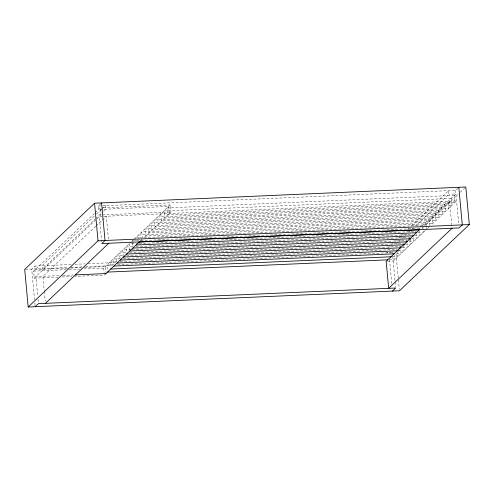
<?xml version="1.0" encoding="UTF-8"?>
<svg xmlns="http://www.w3.org/2000/svg" width="494" height="494" viewBox="0 0 494 494"><rect width="100%" height="100%" fill="white"/><g stroke="black" fill="none" stroke-linecap="round" stroke-linejoin="round"><path stroke-width="0.37" stroke-dasharray="2.47 1.85" d="M71.117 264.475L34.926 266.062L31.702 269.113L34.549 299.796M169.362 213.482L168.707 206.43L98.658 209.493L98.331 205.973L101.554 202.917M58.162 277.115L34.296 278.159L33.641 271.113L94.669 213.272M95.231 212.741L100.27 207.968L102.579 207.863M94.212 216.205L41.934 265.753L42.262 269.279L95.095 219.2M96.435 214.1L101.443 209.351M101.999 208.826L105.333 205.665L105.66 209.19L101.77 212.877M95.651 218.675L101.214 213.402M34.296 278.159L96.441 219.262M97.003 218.731L100.924 215.014L100.27 207.968M95.75 226.252L42.916 276.325L44.238 290.583M96.305 225.721L101.869 220.454M102.425 219.923L106.315 216.236L108.476 239.497M83.677 268.921L103.691 268.051L131.126 242.048M131.688 241.517L133.3 239.991M133.837 239.479L170.319 204.905L170.973 211.951L143.538 237.954M105.957 273.571L104.345 275.096L75.094 276.374M140.29 241.029L142.976 238.485M388.512 247.587L389.63 246.531M391.853 244.425L392.965 243.369M395.188 241.263L396.299 240.208M398.528 238.096L400.751 235.99M401.307 235.465L404.086 232.828M407.982 229.136L409.094 228.086M411.317 225.974L448.577 190.659L448.904 194.185L415.534 225.807M386.617 253.218L387.728 252.162M396.626 243.733L398.294 242.146M398.856 241.622L401.634 238.985M402.19 238.46L404.969 235.823M405.525 235.298L406.636 234.242M408.865 232.137L409.977 231.081M412.2 228.969L413.311 227.919M389.494 252.99L390.569 251.971M98.331 205.973L455.585 190.351L457.734 188.319M399.739 247.111L400.85 246.061M419.202 228.666L420.32 227.611M422.543 225.505L455.913 193.876L448.904 194.185M423.976 225.48L449.559 201.231L456.567 200.922L430.984 225.171M397.639 251.6L399.319 250.013M409.378 240.479L410.495 239.423M422.228 228.302L423.346 227.24M425.581 225.122L457.987 194.408M460.223 192.29L465.811 186.991M425.42 230.445L393.162 261.011L386.858 261.289M427.495 228.475L428.755 227.277M103.351 207.832L170.319 204.905M102.462 214.946L170.973 211.951M422.654 225.4L135.449 237.954L135.708 240.769M419.431 228.456L132.225 241.01L132.75 246.648M138.345 243.561L129.107 243.962L129.694 250.304M139.117 243.523L416.312 231.408M417.918 232.68L423.309 232.446L423.111 230.334M132.812 246.716L125.884 247.019L126.408 252.656M135.893 246.58L412.317 234.496M414.694 235.737L420.085 235.502L419.69 231.272M131.237 249.6L122.765 249.97L123.29 255.608M132.009 249.569L409.971 237.416M411.576 238.688L416.967 238.454L416.572 234.224M125.704 252.755L119.542 253.027L119.999 257.961M129.552 252.588L406.747 240.473L406.945 242.585M409.125 241.714L413.744 241.51L413.348 237.281M122.586 255.713L116.43 255.978L116.948 261.616M126.439 255.54L403.629 243.425M405.234 244.697L410.625 244.462L410.168 239.528M120.135 258.733L113.206 259.035L113.663 263.969M123.216 258.597L400.406 246.481M402.011 247.753L407.402 247.519L407.013 243.289M117.016 261.684L110.088 261.987L110.613 267.625M120.098 261.554L397.293 249.433M74.965 264.309L84.974 263.87M88.056 263.74L115.775 262.524M398.127 250.742L404.283 250.47L403.826 245.543M113.793 264.741L106.865 265.043L107.389 270.681M117.646 264.574L394.07 252.49M25.398 269.391L67.894 267.532M70.969 267.396L81.751 266.927M85.604 266.76L112.552 265.581M396.441 253.731L401.06 253.527L400.671 249.297M67.585 268.168L35.253 269.582L34.926 266.062M70.667 268.038L81.442 267.563M84.523 267.427L105.308 266.519L105.827 272.157M33.641 271.113L65.974 269.699M69.055 269.563L80.602 269.057M392.557 256.719L397.948 256.485L397.553 252.255M389.334 259.77L394.725 259.535L394.329 255.312M59.002 275.621L35.908 276.634L37.717 296.141M62.849 275.454L73.631 274.985M62.009 276.949L72.019 276.51M455.585 190.351L458.722 224.19M449.559 201.231L451.998 227.493M429.582 225.733L428.99 219.392L141.79 231.945L142.309 237.583M426.161 226.672L425.766 222.442L138.567 235.002L139.215 242.048M426.229 227.376L426.421 229.494M422.845 227.512L423.043 229.63M396.034 253.959L399.306 289.243M392.316 251.854L392.508 253.965M392.755 256.577L395.046 281.277M395.101 281.895L395.601 287.28M389.531 259.634L391.804 284.18M160.809 213.921L161.464 220.966L448.669 208.412L448.015 201.361L99.313 216.539L101.745 242.807M103.691 268.051L104.154 272.984M44.306 291.337L45.213 301.087M38.001 299.142L38.347 302.896M34.833 302.865L35.191 306.7M454.35 195.352L167.151 207.906L167.806 214.958L455.005 202.404L454.35 195.352M451.127 198.409L163.928 210.963L164.576 218.015L451.782 205.455L451.127 198.409M444.791 204.417L157.586 216.971L158.241 224.023L445.446 211.463L444.791 204.417M441.673 207.369L154.468 219.929L155.122 226.974L442.328 214.421L441.673 207.369M438.45 210.425L151.244 222.979L151.899 230.031L439.104 217.477L438.45 210.425M435.331 213.383L148.126 225.937L148.78 232.983L435.986 220.429L435.331 213.383M432.108 216.434L144.903 228.994L145.557 236.039L432.763 223.486L432.108 216.434"/><path stroke-width="0.74" d="M94.552 203.219L24.7 269.421L28.189 307.009L399.448 290.781L469.3 224.579L465.811 186.991L94.552 203.219L98.034 240.806L28.189 307.009M35.191 306.7L38.415 303.649L395.669 288.027L392.446 291.083M45.423 303.341L108.822 243.252M105.469 274.034L139.617 241.665M419.53 229.691L386.16 261.32L388.667 288.335L452.066 228.247M98.034 240.806L469.3 224.579M139.215 242.048L419.492 229.796M136.103 244.999L416.374 232.748M132.88 248.056L413.923 235.774M129.761 251.008L410.804 238.726M126.538 254.064L407.581 241.782M123.42 257.016L404.469 244.734M120.196 260.072L401.239 247.79M117.084 263.03L397.355 250.773M113.855 266.081L394.132 253.83M110.742 269.039L391.785 256.75M107.519 272.095L387.79 259.838M75.168 274.917L105.957 273.571M458.809 187.3L462.298 224.887L459.074 227.938L101.82 243.554L105.043 240.504L101.554 202.917"/></g></svg>
